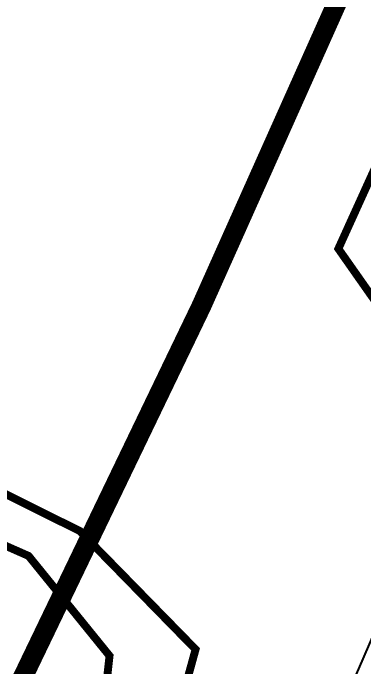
# Model space of a CAD drawing. Header units: metres. Extents: x 561401 to 594056, y 8460144 to 8508504.
# Drawn here: x 569882.7 to 569891.6, y 8473756.61 to 8473773.19 of the extents above; entities that cross this region are included whole.
import ezdxf

# ---------------------------------------------------------------- set-up
doc = ezdxf.new("R2010")
doc.units = ezdxf.units.M
for name, color, linetype in [('1.1. DERECHO DE VIA', 230, 'Continuous'), ('1.1. VIA EXISTENTE', 252, 'Continuous'), ('1.7 MURO DE ADOBE', 8, 'Continuous')]:
    doc.layers.add(name, color=color, linetype=linetype)
doc.layers.add('1.7 CERCO PERIMETRICO', color=8, linetype='FENCELINE2', lineweight=30)
doc.linetypes.add('FENCELINE2', pattern='A,0.25,-0.1,[132,ltypeshp.shx,S=0.1,R=0,X=-0.1,Y=0],-0.1,1', length=1.45)

msp = doc.modelspace()

# ---------------------------------------------------------------- linework, layer by layer
at = {"layer": '1.1. DERECHO DE VIA', "color": 230, "linetype": 'Continuous', "lineweight": 40, "ltscale": 0.2, "const_width": 0.5}
msp.add_lwpolyline([(570013.166, 8473638.417), (569994.841, 8473631.166), (569977.727, 8473632.998), (569959.039, 8473625.873), (569940.351, 8473618.749), (569921.105, 8473613.82), (569901.924, 8473618.612), (569887.747, 8473632.39), (569881.418, 8473651.262), (569876.659, 8473670.688), (569871.899, 8473690.113), (569868.216, 8473709.73), (569870.725, 8473729.472), (569878.797, 8473747.747), (569887.466, 8473765.77), (569895.615, 8473784.01), (569896.531, 8473803.8), (569888.274, 8473821.809)], dxfattribs=at)
at = {"layer": '1.1. VIA EXISTENTE', "color": 253, "linetype": 'Continuous', "lineweight": 40, "ltscale": 0.2, "true_color": 0x84a4a6}
msp.add_lwpolyline([(569883.609, 8473739.313), (569884.759, 8473741.805), (569885.874, 8473744.222), (569886.931, 8473746.523), (569887.931, 8473748.711), (569888.877, 8473750.799), (569889.776, 8473752.799), (569890.632, 8473754.724), (569891.449, 8473756.587), (569892.234, 8473758.4), (569892.991, 8473760.176), (569893.724, 8473761.923), (569894.431, 8473763.638), (569895.112, 8473765.312), (569895.764, 8473766.935), (569896.385, 8473768.5), (569896.974, 8473769.999), (569897.529, 8473771.421), (569898.048, 8473772.76), (569898.529, 8473774.009)], dxfattribs=at)
at = {"layer": '1.7 CERCO PERIMETRICO', "color": 64, "linetype": 'Continuous', "lineweight": -3, "const_width": 0.2}
msp.add_lwpolyline([(569854.145, 8473817.145), (569899.944, 8473797.528), (569900.124, 8473791.534), (569899.37, 8473783.899), (569897.136, 8473778.641), (569893.96, 8473770.222), (569891.865, 8473765.896), (569890.933, 8473767.224), (569896.891, 8473780.362), (569898.741, 8473784.153), (569899.136, 8473796.882), (569887.602, 8473802.172), (569881.102, 8473804.975), (569853.418, 8473816.16), (569854.145, 8473817.145)], dxfattribs=at)
at = {"layer": '1.7 MURO DE ADOBE', "color": 64, "linetype": 'Continuous', "lineweight": -3, "const_width": 0.2}
msp.add_lwpolyline([(569878.044, 8473734.771), (569881.644, 8473742.663), (569883.205, 8473745.957), (569884.826, 8473751.392), (569886.852, 8473755.382), (569887.32, 8473757.083), (569884.391, 8473760.078), (569880.059, 8473762.235), (569871.506, 8473764.896), (569868.685, 8473765.027), (569866.062, 8473765.208), (569866.007, 8473764.41), (569872.664, 8473763.197), (569879.64, 8473760.974), (569883.094, 8473759.448), (569885.143, 8473756.919), (569884.848, 8473754.276), (569882.845, 8473748.873), (569881.376, 8473745.001), (569879.264, 8473739.468)], dxfattribs=at)

doc.saveas('drawing.dxf')
